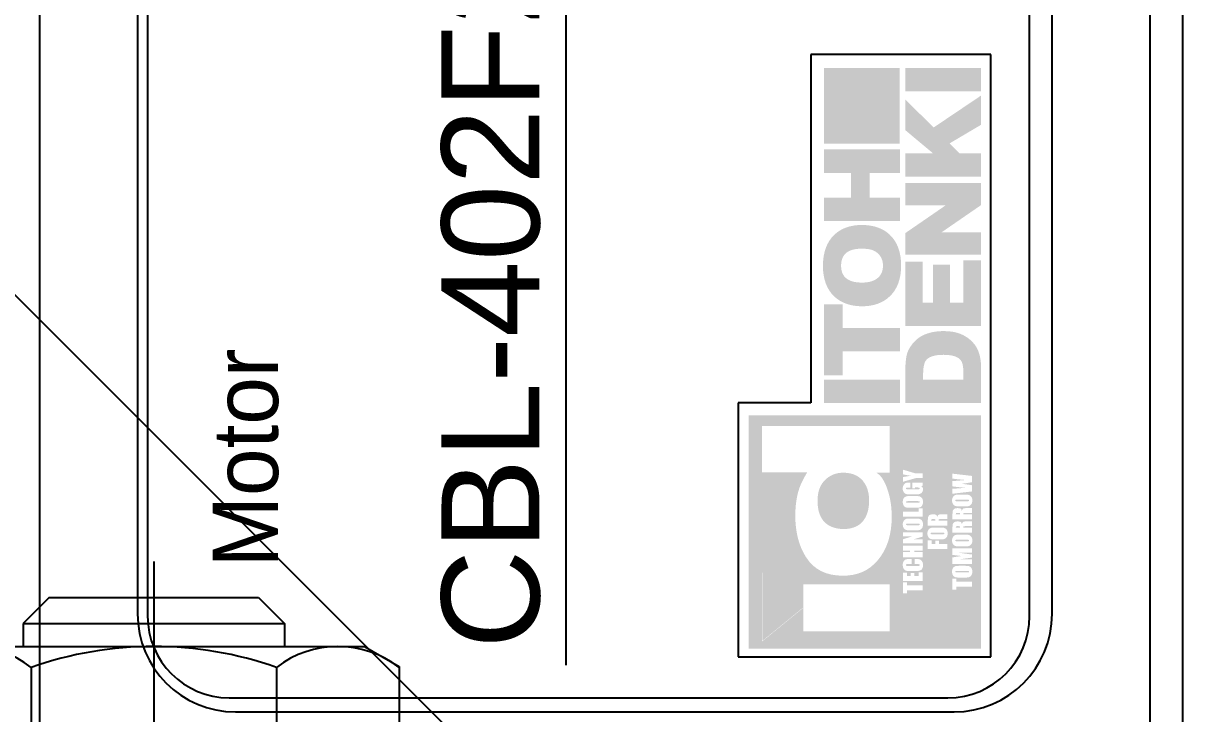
# Model space of a CAD drawing. Header units: inches. Extents: x 0 to 77285, y -118 to 40065.
# Drawn here: x 43950.53 to 43986.03, y 16587.75 to 16608.88 of the extents above; entities that cross this region are included whole.
import ezdxf
from ezdxf.enums import TextEntityAlignment as Align

# ---------------------------------------------------------------- set-up
doc = ezdxf.new("R2010")
doc.units = ezdxf.units.IN
doc.header["$LTSCALE"] = 5
doc.header["$MEASUREMENT"] = 0
doc.linetypes.add('CENTER', pattern=[2, 1.25, -0.25, 0.25, -0.25])
for name, color, linetype in [('11', 1, 'CENTER'), ('44', 4, 'Continuous'), ('99', 181, 'Continuous'), ('Y', 60, 'Continuous')]:
    doc.layers.add(name, color=color, linetype=linetype)
doc.styles.add('SCI', font='')
doc.styles.get('SCI').set_extended_font_data('Gulim')

# ---------------------------------------------------------------- blocks, each defined once
blk = doc.blocks.new('A$C8b1ceeae')
blk.add_line((-7, -46), (117, -46))
blk = doc.blocks.new('A$C9c3b0687E')
h = blk.add_hatch(color=256)
edge = h.paths.add_edge_path(flags=16)
edge.add_spline(control_points=[(17.76, 6.383), (17.76, 6.383), (15.649, 6.383), (15.649, 6.383), (15.649, 6.383), (16.673, 5.127), (16.673, 5.127), (16.673, 5.127), (17.76, 6.383), (17.76, 6.383)], knot_values=[0, 0, 0, 0, 1, 1, 1, 2, 2, 2, 3, 3, 3, 3], degree=3, periodic=0)
edge = h.paths.add_edge_path(flags=16)
edge.add_spline(control_points=[(22.247, 2.476), (22.247, 2.476), (22.247, 6.379), (22.247, 6.379), (22.247, 6.379), (20.825, 6.379), (20.825, 6.379), (20.825, 6.379), (20.825, 4.998), (20.825, 4.998), (20.652, 5.102), (20.498, 5.184), (20.344, 5.238), (20.103, 5.32), (19.821, 5.363), (19.504, 5.363), (18.998, 5.363), (18.578, 5.254), (18.243, 5.042), (17.832, 4.786), (17.664, 4.398), (17.664, 3.902), (17.664, 3.466), (17.806, 3.119), (18.141, 2.835), (18.475, 2.552), (18.921, 2.411), (19.469, 2.411), (19.821, 2.411), (20.138, 2.47), (20.421, 2.585), (20.592, 2.656), (20.755, 2.759), (20.82, 2.89), (20.82, 2.89), (20.82, 2.476), (20.82, 2.476), (20.82, 2.476), (22.247, 2.476), (22.247, 2.476)], knot_values=[0, 0, 0, 0, 1, 1, 1, 2, 2, 2, 3, 3, 3, 4, 4, 4, 5, 5, 5, 6, 6, 6, 7, 7, 7, 8, 8, 8, 9, 9, 9, 10, 10, 10, 11, 11, 11, 12, 12, 12, 13, 13, 13, 13], degree=3, periodic=0)
edge = h.paths.add_edge_path(flags=16)
edge.add_spline(control_points=[(20.592, 4.454), (20.438, 4.606), (20.232, 4.682), (19.958, 4.682), (19.666, 4.682), (19.452, 4.611), (19.306, 4.47), (19.161, 4.323), (19.092, 4.127), (19.092, 3.882), (19.092, 3.566), (19.212, 3.342), (19.443, 3.217), (19.589, 3.141), (19.761, 3.103), (19.958, 3.103), (20.164, 3.103), (20.344, 3.146), (20.489, 3.239), (20.704, 3.375), (20.815, 3.593), (20.815, 3.892), (20.815, 4.116), (20.738, 4.301), (20.592, 4.454)], knot_values=[0, 0, 0, 0, 1, 1, 1, 2, 2, 2, 3, 3, 3, 4, 4, 4, 5, 5, 5, 6, 6, 6, 7, 7, 7, 8, 8, 8, 8], degree=3, periodic=0)
edge = h.paths.add_edge_path(flags=16)
edge.add_spline(control_points=[(15.957, 2.474), (15.957, 2.474), (17.397, 2.474), (17.397, 2.474), (17.397, 2.474), (17.397, 5.12), (17.397, 5.12), (17.397, 5.12), (15.957, 5.12), (15.957, 5.12), (15.957, 5.12), (15.957, 2.474), (15.957, 2.474)], knot_values=[0, 0, 0, 0, 1, 1, 1, 2, 2, 2, 3, 3, 3, 4, 4, 4, 4], degree=3, periodic=0)
edge = h.paths.add_edge_path(flags=16)
edge.add_spline(control_points=[(20.635, 0.552), (20.616, 0.414), (20.602, 0.272), (20.592, 0.127), (20.592, 0.127), (20.574, 0.355), (20.574, 0.355), (20.564, 0.468), (20.559, 0.534), (20.558, 0.552), (20.558, 0.552), (20.397, 0.552), (20.397, 0.552), (20.375, 0.383), (20.36, 0.246), (20.354, 0.142), (20.354, 0.142), (20.338, 0.344), (20.338, 0.344), (20.338, 0.344), (20.322, 0.552), (20.322, 0.552), (20.322, 0.552), (20.171, 0.552), (20.171, 0.552), (20.171, 0.552), (20.241, -0.045), (20.241, -0.045), (20.241, -0.045), (20.433, -0.045), (20.433, -0.045), (20.455, 0.114), (20.47, 0.218), (20.477, 0.269), (20.491, 0.151), (20.506, 0.047), (20.524, -0.045), (20.524, -0.045), (20.717, -0.045), (20.717, -0.045), (20.717, -0.045), (20.786, 0.552), (20.786, 0.552), (20.786, 0.552), (20.635, 0.552), (20.635, 0.552)], knot_values=[0, 0, 0, 0, 1, 1, 1, 2, 2, 2, 3, 3, 3, 4, 4, 4, 5, 5, 5, 6, 6, 6, 7, 7, 7, 8, 8, 8, 9, 9, 9, 10, 10, 10, 11, 11, 11, 12, 12, 12, 13, 13, 13, 14, 14, 14, 15, 15, 15, 15], degree=3, periodic=0)
edge = h.paths.add_edge_path(flags=16)
edge.add_spline(control_points=[(20.145, 0.304), (20.145, 0.366), (20.144, 0.409), (20.141, 0.433), (20.138, 0.458), (20.129, 0.481), (20.113, 0.501), (20.098, 0.522), (20.077, 0.538), (20.052, 0.548), (20.026, 0.559), (19.997, 0.564), (19.965, 0.564), (19.932, 0.564), (19.902, 0.559), (19.877, 0.548), (19.851, 0.536), (19.831, 0.521), (19.816, 0.5), (19.802, 0.479), (19.793, 0.457), (19.79, 0.432), (19.787, 0.407), (19.786, 0.364), (19.786, 0.304), (19.786, 0.304), (19.786, 0.203), (19.786, 0.203), (19.786, 0.141), (19.787, 0.098), (19.79, 0.074), (19.793, 0.049), (19.802, 0.026), (19.818, 0.006), (19.833, -0.015), (19.854, -0.031), (19.879, -0.041), (19.905, -0.052), (19.933, -0.057), (19.965, -0.057), (19.999, -0.057), (20.029, -0.052), (20.054, -0.041), (20.079, -0.029), (20.099, -0.014), (20.114, 0.007), (20.129, 0.028), (20.138, 0.05), (20.141, 0.075), (20.144, 0.1), (20.145, 0.143), (20.145, 0.203), (20.145, 0.203), (20.145, 0.304), (20.145, 0.304)], knot_values=[0, 0, 0, 0, 1, 1, 1, 2, 2, 2, 3, 3, 3, 4, 4, 4, 5, 5, 5, 6, 6, 6, 7, 7, 7, 8, 8, 8, 9, 9, 9, 10, 10, 10, 11, 11, 11, 12, 12, 12, 13, 13, 13, 14, 14, 14, 15, 15, 15, 16, 16, 16, 17, 17, 17, 18, 18, 18, 18], degree=3, periodic=0)
edge = h.paths.add_edge_path(flags=16)
edge.add_spline(control_points=[(19.99, 0.398), (19.99, 0.426), (19.988, 0.444), (19.985, 0.452), (19.982, 0.459), (19.976, 0.463), (19.966, 0.463), (19.958, 0.463), (19.952, 0.46), (19.947, 0.454), (19.943, 0.448), (19.941, 0.429), (19.941, 0.398), (19.941, 0.398), (19.941, 0.12), (19.941, 0.12), (19.941, 0.085), (19.942, 0.064), (19.945, 0.056), (19.948, 0.048), (19.955, 0.044), (19.965, 0.044), (19.976, 0.044), (19.982, 0.048), (19.986, 0.058), (19.988, 0.067), (19.99, 0.089), (19.99, 0.124), (19.99, 0.124), (19.99, 0.398), (19.99, 0.398)], knot_values=[0, 0, 0, 0, 1, 1, 1, 2, 2, 2, 3, 3, 3, 4, 4, 4, 5, 5, 5, 6, 6, 6, 7, 7, 7, 8, 8, 8, 9, 9, 9, 10, 10, 10, 10], degree=3, periodic=0)
edge = h.paths.add_edge_path(flags=16)
edge.add_spline(control_points=[(19.385, -0.045), (19.385, -0.045), (19.54, -0.045), (19.54, -0.045), (19.54, -0.045), (19.54, 0.224), (19.54, 0.224), (19.561, 0.224), (19.574, 0.22), (19.579, 0.212), (19.584, 0.205), (19.586, 0.185), (19.586, 0.153), (19.586, 0.153), (19.586, -0.045), (19.586, -0.045), (19.586, -0.045), (19.731, -0.045), (19.731, -0.045), (19.731, -0.045), (19.731, 0.112), (19.731, 0.112), (19.731, 0.16), (19.729, 0.19), (19.727, 0.2), (19.724, 0.211), (19.717, 0.223), (19.707, 0.235), (19.696, 0.248), (19.676, 0.258), (19.645, 0.266), (19.679, 0.269), (19.702, 0.279), (19.713, 0.295), (19.725, 0.311), (19.731, 0.342), (19.731, 0.388), (19.731, 0.439), (19.722, 0.477), (19.706, 0.5), (19.69, 0.523), (19.669, 0.538), (19.643, 0.543), (19.617, 0.549), (19.567, 0.552), (19.494, 0.552), (19.494, 0.552), (19.385, 0.552), (19.385, 0.552), (19.385, 0.552), (19.385, -0.045), (19.385, -0.045)], knot_values=[0, 0, 0, 0, 1, 1, 1, 2, 2, 2, 3, 3, 3, 4, 4, 4, 5, 5, 5, 6, 6, 6, 7, 7, 7, 8, 8, 8, 9, 9, 9, 10, 10, 10, 11, 11, 11, 12, 12, 12, 13, 13, 13, 14, 14, 14, 15, 15, 15, 16, 16, 16, 17, 17, 17, 17], degree=3, periodic=0)
edge = h.paths.add_edge_path()
edge.add_spline(control_points=[(19.576, 0.441), (19.583, 0.435), (19.586, 0.422), (19.586, 0.403), (19.586, 0.403), (19.586, 0.37), (19.586, 0.37), (19.586, 0.344), (19.583, 0.328), (19.576, 0.323), (19.569, 0.319), (19.557, 0.316), (19.54, 0.316), (19.54, 0.316), (19.54, 0.45), (19.54, 0.45), (19.557, 0.45), (19.57, 0.447), (19.576, 0.441)], knot_values=[0, 0, 0, 0, 1, 1, 1, 2, 2, 2, 3, 3, 3, 4, 4, 4, 5, 5, 5, 6, 6, 6, 6], degree=3, periodic=0)
edge = h.paths.add_edge_path(flags=16)
edge.add_spline(control_points=[(18.978, -0.045), (18.978, -0.045), (19.133, -0.045), (19.133, -0.045), (19.133, -0.045), (19.133, 0.224), (19.133, 0.224), (19.154, 0.224), (19.167, 0.22), (19.172, 0.212), (19.177, 0.205), (19.18, 0.185), (19.18, 0.153), (19.18, 0.153), (19.18, -0.045), (19.18, -0.045), (19.18, -0.045), (19.324, -0.045), (19.324, -0.045), (19.324, -0.045), (19.324, 0.112), (19.324, 0.112), (19.324, 0.16), (19.323, 0.19), (19.32, 0.2), (19.318, 0.211), (19.311, 0.223), (19.3, 0.235), (19.29, 0.248), (19.269, 0.258), (19.239, 0.266), (19.272, 0.269), (19.295, 0.279), (19.307, 0.295), (19.318, 0.311), (19.324, 0.342), (19.324, 0.388), (19.324, 0.439), (19.316, 0.477), (19.3, 0.5), (19.283, 0.523), (19.262, 0.538), (19.236, 0.543), (19.21, 0.549), (19.161, 0.552), (19.088, 0.552), (19.088, 0.552), (18.978, 0.552), (18.978, 0.552), (18.978, 0.552), (18.978, -0.045), (18.978, -0.045)], knot_values=[0, 0, 0, 0, 1, 1, 1, 2, 2, 2, 3, 3, 3, 4, 4, 4, 5, 5, 5, 6, 6, 6, 7, 7, 7, 8, 8, 8, 9, 9, 9, 10, 10, 10, 11, 11, 11, 12, 12, 12, 13, 13, 13, 14, 14, 14, 15, 15, 15, 16, 16, 16, 17, 17, 17, 17], degree=3, periodic=0)
edge = h.paths.add_edge_path()
edge.add_spline(control_points=[(19.17, 0.441), (19.176, 0.435), (19.18, 0.422), (19.18, 0.403), (19.18, 0.403), (19.18, 0.37), (19.18, 0.37), (19.18, 0.344), (19.176, 0.328), (19.169, 0.323), (19.162, 0.319), (19.15, 0.316), (19.133, 0.316), (19.133, 0.316), (19.133, 0.45), (19.133, 0.45), (19.151, 0.45), (19.163, 0.447), (19.17, 0.441)], knot_values=[0, 0, 0, 0, 1, 1, 1, 2, 2, 2, 3, 3, 3, 4, 4, 4, 5, 5, 5, 6, 6, 6, 6], degree=3, periodic=0)
edge = h.paths.add_edge_path(flags=16)
edge.add_spline(control_points=[(18.92, 0.304), (18.92, 0.366), (18.918, 0.409), (18.915, 0.433), (18.912, 0.458), (18.903, 0.481), (18.888, 0.501), (18.872, 0.522), (18.852, 0.538), (18.826, 0.548), (18.801, 0.559), (18.772, 0.564), (18.74, 0.564), (18.706, 0.564), (18.677, 0.559), (18.651, 0.548), (18.626, 0.536), (18.606, 0.521), (18.591, 0.5), (18.576, 0.479), (18.567, 0.457), (18.564, 0.432), (18.562, 0.407), (18.56, 0.364), (18.56, 0.304), (18.56, 0.304), (18.56, 0.203), (18.56, 0.203), (18.56, 0.141), (18.562, 0.098), (18.565, 0.074), (18.568, 0.049), (18.577, 0.026), (18.592, 0.006), (18.608, -0.015), (18.628, -0.031), (18.654, -0.041), (18.679, -0.052), (18.708, -0.057), (18.74, -0.057), (18.774, -0.057), (18.803, -0.052), (18.829, -0.041), (18.854, -0.029), (18.874, -0.014), (18.889, 0.007), (18.904, 0.028), (18.913, 0.05), (18.916, 0.075), (18.918, 0.1), (18.92, 0.143), (18.92, 0.203), (18.92, 0.203), (18.92, 0.304), (18.92, 0.304)], knot_values=[0, 0, 0, 0, 1, 1, 1, 2, 2, 2, 3, 3, 3, 4, 4, 4, 5, 5, 5, 6, 6, 6, 7, 7, 7, 8, 8, 8, 9, 9, 9, 10, 10, 10, 11, 11, 11, 12, 12, 12, 13, 13, 13, 14, 14, 14, 15, 15, 15, 16, 16, 16, 17, 17, 17, 18, 18, 18, 18], degree=3, periodic=0)
edge = h.paths.add_edge_path(flags=16)
edge.add_spline(control_points=[(18.764, 0.398), (18.764, 0.426), (18.763, 0.444), (18.76, 0.452), (18.757, 0.459), (18.75, 0.463), (18.741, 0.463), (18.733, 0.463), (18.726, 0.46), (18.722, 0.454), (18.718, 0.448), (18.716, 0.429), (18.716, 0.398), (18.716, 0.398), (18.716, 0.12), (18.716, 0.12), (18.716, 0.085), (18.717, 0.064), (18.72, 0.056), (18.723, 0.048), (18.729, 0.044), (18.74, 0.044), (18.75, 0.044), (18.757, 0.048), (18.76, 0.058), (18.763, 0.067), (18.764, 0.089), (18.764, 0.124), (18.764, 0.124), (18.764, 0.398), (18.764, 0.398)], knot_values=[0, 0, 0, 0, 1, 1, 1, 2, 2, 2, 3, 3, 3, 4, 4, 4, 5, 5, 5, 6, 6, 6, 7, 7, 7, 8, 8, 8, 9, 9, 9, 10, 10, 10, 10], degree=3, periodic=0)
edge = h.paths.add_edge_path(flags=16)
edge.add_spline(control_points=[(18.3, 0.552), (18.3, 0.552), (18.265, 0.273), (18.265, 0.273), (18.265, 0.273), (18.243, 0.425), (18.243, 0.425), (18.236, 0.473), (18.23, 0.516), (18.224, 0.552), (18.224, 0.552), (18.025, 0.552), (18.025, 0.552), (18.025, 0.552), (18.025, -0.045), (18.025, -0.045), (18.025, -0.045), (18.161, -0.045), (18.161, -0.045), (18.161, -0.045), (18.162, 0.35), (18.162, 0.35), (18.162, 0.35), (18.218, -0.045), (18.218, -0.045), (18.218, -0.045), (18.312, -0.045), (18.312, -0.045), (18.312, -0.045), (18.366, 0.358), (18.366, 0.358), (18.366, 0.358), (18.366, -0.045), (18.366, -0.045), (18.366, -0.045), (18.503, -0.045), (18.503, -0.045), (18.503, -0.045), (18.503, 0.552), (18.503, 0.552), (18.503, 0.552), (18.3, 0.552), (18.3, 0.552)], knot_values=[0, 0, 0, 0, 1, 1, 1, 2, 2, 2, 3, 3, 3, 4, 4, 4, 5, 5, 5, 6, 6, 6, 7, 7, 7, 8, 8, 8, 9, 9, 9, 10, 10, 10, 11, 11, 11, 12, 12, 12, 13, 13, 13, 14, 14, 14, 14], degree=3, periodic=0)
edge = h.paths.add_edge_path(flags=16)
edge.add_spline(control_points=[(17.966, 0.304), (17.966, 0.366), (17.965, 0.409), (17.962, 0.433), (17.959, 0.458), (17.95, 0.481), (17.934, 0.501), (17.919, 0.522), (17.898, 0.538), (17.873, 0.548), (17.847, 0.559), (17.819, 0.564), (17.787, 0.564), (17.753, 0.564), (17.723, 0.559), (17.698, 0.548), (17.673, 0.536), (17.652, 0.521), (17.638, 0.5), (17.623, 0.479), (17.614, 0.457), (17.611, 0.432), (17.608, 0.407), (17.607, 0.364), (17.607, 0.304), (17.607, 0.304), (17.607, 0.203), (17.607, 0.203), (17.607, 0.141), (17.608, 0.098), (17.611, 0.074), (17.614, 0.049), (17.623, 0.026), (17.639, 0.006), (17.654, -0.015), (17.675, -0.031), (17.7, -0.041), (17.726, -0.052), (17.755, -0.057), (17.787, -0.057), (17.82, -0.057), (17.85, -0.052), (17.875, -0.041), (17.9, -0.029), (17.921, -0.014), (17.936, 0.007), (17.95, 0.028), (17.959, 0.05), (17.962, 0.075), (17.965, 0.1), (17.966, 0.143), (17.966, 0.203), (17.966, 0.203), (17.966, 0.304), (17.966, 0.304)], knot_values=[0, 0, 0, 0, 1, 1, 1, 2, 2, 2, 3, 3, 3, 4, 4, 4, 5, 5, 5, 6, 6, 6, 7, 7, 7, 8, 8, 8, 9, 9, 9, 10, 10, 10, 11, 11, 11, 12, 12, 12, 13, 13, 13, 14, 14, 14, 15, 15, 15, 16, 16, 16, 17, 17, 17, 18, 18, 18, 18], degree=3, periodic=0)
edge = h.paths.add_edge_path(flags=16)
edge.add_spline(control_points=[(17.811, 0.398), (17.811, 0.426), (17.81, 0.444), (17.806, 0.452), (17.803, 0.459), (17.797, 0.463), (17.787, 0.463), (17.779, 0.463), (17.773, 0.46), (17.769, 0.454), (17.764, 0.448), (17.762, 0.429), (17.762, 0.398), (17.762, 0.398), (17.762, 0.12), (17.762, 0.12), (17.762, 0.085), (17.763, 0.064), (17.766, 0.056), (17.769, 0.048), (17.776, 0.044), (17.786, 0.044), (17.797, 0.044), (17.804, 0.048), (17.807, 0.058), (17.81, 0.067), (17.811, 0.089), (17.811, 0.124), (17.811, 0.124), (17.811, 0.398), (17.811, 0.398)], knot_values=[0, 0, 0, 0, 1, 1, 1, 2, 2, 2, 3, 3, 3, 4, 4, 4, 5, 5, 5, 6, 6, 6, 7, 7, 7, 8, 8, 8, 9, 9, 9, 10, 10, 10, 10], degree=3, periodic=0)
edge = h.paths.add_edge_path(flags=16)
edge.add_spline(control_points=[(17.237, 0.552), (17.237, 0.552), (17.237, 0.432), (17.237, 0.432), (17.237, 0.432), (17.328, 0.432), (17.328, 0.432), (17.328, 0.432), (17.328, -0.045), (17.328, -0.045), (17.328, -0.045), (17.484, -0.045), (17.484, -0.045), (17.484, -0.045), (17.484, 0.432), (17.484, 0.432), (17.484, 0.432), (17.576, 0.432), (17.576, 0.432), (17.576, 0.432), (17.576, 0.552), (17.576, 0.552), (17.576, 0.552), (17.237, 0.552), (17.237, 0.552)], knot_values=[0, 0, 0, 0, 1, 1, 1, 2, 2, 2, 3, 3, 3, 4, 4, 4, 5, 5, 5, 6, 6, 6, 7, 7, 7, 8, 8, 8, 8], degree=3, periodic=0)
edge = h.paths.add_edge_path(flags=16)
edge.add_spline(control_points=[(19.194, 0.71), (19.194, 0.71), (19.35, 0.71), (19.35, 0.71), (19.35, 0.71), (19.35, 0.978), (19.35, 0.978), (19.371, 0.978), (19.384, 0.974), (19.389, 0.967), (19.394, 0.959), (19.396, 0.94), (19.396, 0.908), (19.396, 0.908), (19.396, 0.71), (19.396, 0.71), (19.396, 0.71), (19.54, 0.71), (19.54, 0.71), (19.54, 0.71), (19.54, 0.867), (19.54, 0.867), (19.54, 0.915), (19.539, 0.944), (19.537, 0.955), (19.534, 0.966), (19.527, 0.977), (19.517, 0.99), (19.506, 1.003), (19.486, 1.013), (19.455, 1.021), (19.489, 1.024), (19.511, 1.033), (19.523, 1.049), (19.535, 1.065), (19.54, 1.097), (19.54, 1.143), (19.54, 1.194), (19.532, 1.231), (19.516, 1.255), (19.5, 1.278), (19.478, 1.292), (19.453, 1.298), (19.427, 1.304), (19.377, 1.307), (19.304, 1.307), (19.304, 1.307), (19.194, 1.307), (19.194, 1.307), (19.194, 1.307), (19.194, 0.71), (19.194, 0.71)], knot_values=[0, 0, 0, 0, 1, 1, 1, 2, 2, 2, 3, 3, 3, 4, 4, 4, 5, 5, 5, 6, 6, 6, 7, 7, 7, 8, 8, 8, 9, 9, 9, 10, 10, 10, 11, 11, 11, 12, 12, 12, 13, 13, 13, 14, 14, 14, 15, 15, 15, 16, 16, 16, 17, 17, 17, 17], degree=3, periodic=0)
edge = h.paths.add_edge_path(flags=16)
edge.add_spline(control_points=[(19.35, 1.204), (19.35, 1.204), (19.35, 1.071), (19.35, 1.071), (19.367, 1.071), (19.379, 1.073), (19.386, 1.078), (19.393, 1.083), (19.396, 1.099), (19.396, 1.125), (19.396, 1.125), (19.396, 1.158), (19.396, 1.158), (19.396, 1.177), (19.393, 1.19), (19.386, 1.195), (19.379, 1.201), (19.367, 1.204), (19.35, 1.204)], knot_values=[0, 0, 0, 0, 1, 1, 1, 2, 2, 2, 3, 3, 3, 4, 4, 4, 5, 5, 5, 6, 6, 6, 6], degree=3, periodic=0)
edge = h.paths.add_edge_path(flags=16)
edge.add_spline(control_points=[(19.136, 1.059), (19.136, 1.121), (19.135, 1.164), (19.132, 1.188), (19.129, 1.213), (19.119, 1.235), (19.104, 1.256), (19.088, 1.277), (19.068, 1.293), (19.043, 1.303), (19.017, 1.314), (18.988, 1.319), (18.956, 1.319), (18.923, 1.319), (18.893, 1.313), (18.868, 1.302), (18.842, 1.291), (18.822, 1.275), (18.807, 1.255), (18.792, 1.234), (18.784, 1.211), (18.781, 1.187), (18.778, 1.162), (18.777, 1.119), (18.777, 1.059), (18.777, 1.059), (18.777, 0.957), (18.777, 0.957), (18.777, 0.896), (18.778, 0.853), (18.781, 0.828), (18.784, 0.804), (18.793, 0.781), (18.809, 0.76), (18.824, 0.739), (18.845, 0.724), (18.87, 0.713), (18.896, 0.703), (18.924, 0.698), (18.956, 0.698), (18.99, 0.698), (19.02, 0.703), (19.045, 0.714), (19.07, 0.725), (19.09, 0.741), (19.105, 0.762), (19.12, 0.782), (19.129, 0.805), (19.132, 0.83), (19.135, 0.855), (19.136, 0.897), (19.136, 0.957), (19.136, 0.957), (19.136, 1.059), (19.136, 1.059)], knot_values=[0, 0, 0, 0, 1, 1, 1, 2, 2, 2, 3, 3, 3, 4, 4, 4, 5, 5, 5, 6, 6, 6, 7, 7, 7, 8, 8, 8, 9, 9, 9, 10, 10, 10, 11, 11, 11, 12, 12, 12, 13, 13, 13, 14, 14, 14, 15, 15, 15, 16, 16, 16, 17, 17, 17, 18, 18, 18, 18], degree=3, periodic=0)
edge = h.paths.add_edge_path(flags=16)
edge.add_spline(control_points=[(18.981, 1.153), (18.981, 1.181), (18.979, 1.199), (18.976, 1.206), (18.973, 1.214), (18.967, 1.218), (18.957, 1.218), (18.949, 1.218), (18.943, 1.215), (18.938, 1.209), (18.934, 1.202), (18.932, 1.184), (18.932, 1.153), (18.932, 1.153), (18.932, 0.875), (18.932, 0.875), (18.932, 0.84), (18.933, 0.819), (18.936, 0.811), (18.939, 0.803), (18.946, 0.799), (18.956, 0.799), (18.967, 0.799), (18.973, 0.803), (18.976, 0.813), (18.979, 0.822), (18.981, 0.844), (18.981, 0.879), (18.981, 0.879), (18.981, 1.153), (18.981, 1.153)], knot_values=[0, 0, 0, 0, 1, 1, 1, 2, 2, 2, 3, 3, 3, 4, 4, 4, 5, 5, 5, 6, 6, 6, 7, 7, 7, 8, 8, 8, 9, 9, 9, 10, 10, 10, 10], degree=3, periodic=0)
edge = h.paths.add_edge_path(flags=16)
edge.add_spline(control_points=[(18.482, 0.71), (18.482, 0.71), (18.637, 0.71), (18.637, 0.71), (18.637, 0.71), (18.637, 0.961), (18.637, 0.961), (18.637, 0.961), (18.731, 0.961), (18.731, 0.961), (18.731, 0.961), (18.731, 1.074), (18.731, 1.074), (18.731, 1.074), (18.637, 1.074), (18.637, 1.074), (18.637, 1.074), (18.637, 1.187), (18.637, 1.187), (18.637, 1.187), (18.743, 1.187), (18.743, 1.187), (18.743, 1.187), (18.743, 1.307), (18.743, 1.307), (18.743, 1.307), (18.482, 1.307), (18.482, 1.307), (18.482, 1.307), (18.482, 0.71), (18.482, 0.71)], knot_values=[0, 0, 0, 0, 1, 1, 1, 2, 2, 2, 3, 3, 3, 4, 4, 4, 5, 5, 5, 6, 6, 6, 7, 7, 7, 8, 8, 8, 9, 9, 9, 10, 10, 10, 10], degree=3, periodic=0)
edge = h.paths.add_edge_path(flags=16)
edge.add_spline(control_points=[(20.763, 2.061), (20.743, 1.967), (20.729, 1.889), (20.72, 1.825), (20.716, 1.866), (20.704, 1.944), (20.682, 2.061), (20.682, 2.061), (20.539, 2.061), (20.539, 2.061), (20.539, 2.061), (20.648, 1.681), (20.648, 1.681), (20.648, 1.681), (20.648, 1.465), (20.648, 1.465), (20.648, 1.465), (20.793, 1.465), (20.793, 1.465), (20.793, 1.465), (20.793, 1.681), (20.793, 1.681), (20.793, 1.681), (20.906, 2.061), (20.906, 2.061), (20.906, 2.061), (20.763, 2.061), (20.763, 2.061)], knot_values=[0, 0, 0, 0, 1, 1, 1, 2, 2, 2, 3, 3, 3, 4, 4, 4, 5, 5, 5, 6, 6, 6, 7, 7, 7, 8, 8, 8, 9, 9, 9, 9], degree=3, periodic=0)
edge = h.paths.add_edge_path(flags=16)
edge.add_spline(control_points=[(20.514, 1.868), (20.514, 1.917), (20.509, 1.954), (20.5, 1.979), (20.491, 2.005), (20.472, 2.027), (20.442, 2.046), (20.412, 2.064), (20.374, 2.074), (20.328, 2.074), (20.282, 2.074), (20.244, 2.063), (20.215, 2.041), (20.186, 2.02), (20.168, 1.996), (20.162, 1.97), (20.156, 1.945), (20.153, 1.903), (20.153, 1.846), (20.153, 1.846), (20.153, 1.669), (20.153, 1.669), (20.153, 1.628), (20.155, 1.598), (20.158, 1.577), (20.16, 1.557), (20.168, 1.537), (20.18, 1.518), (20.191, 1.5), (20.209, 1.484), (20.231, 1.471), (20.254, 1.459), (20.279, 1.453), (20.305, 1.453), (20.327, 1.453), (20.346, 1.457), (20.362, 1.466), (20.378, 1.475), (20.391, 1.489), (20.402, 1.508), (20.402, 1.508), (20.416, 1.465), (20.416, 1.465), (20.416, 1.465), (20.514, 1.465), (20.514, 1.465), (20.514, 1.465), (20.514, 1.785), (20.514, 1.785), (20.514, 1.785), (20.333, 1.785), (20.333, 1.785), (20.333, 1.785), (20.333, 1.694), (20.333, 1.694), (20.333, 1.694), (20.363, 1.694), (20.363, 1.694), (20.363, 1.694), (20.363, 1.623), (20.363, 1.623), (20.363, 1.596), (20.361, 1.577), (20.357, 1.568), (20.353, 1.558), (20.345, 1.553), (20.334, 1.553), (20.324, 1.553), (20.317, 1.558), (20.313, 1.566), (20.31, 1.575), (20.308, 1.592), (20.308, 1.619), (20.308, 1.619), (20.308, 1.905), (20.308, 1.905), (20.308, 1.935), (20.31, 1.954), (20.314, 1.962), (20.317, 1.969), (20.324, 1.973), (20.333, 1.973), (20.344, 1.973), (20.351, 1.969), (20.354, 1.96), (20.357, 1.951), (20.359, 1.93), (20.359, 1.896), (20.359, 1.896), (20.359, 1.842), (20.359, 1.842), (20.359, 1.842), (20.514, 1.842), (20.514, 1.842), (20.514, 1.842), (20.514, 1.868), (20.514, 1.868)], knot_values=[0, 0, 0, 0, 1, 1, 1, 2, 2, 2, 3, 3, 3, 4, 4, 4, 5, 5, 5, 6, 6, 6, 7, 7, 7, 8, 8, 8, 9, 9, 9, 10, 10, 10, 11, 11, 11, 12, 12, 12, 13, 13, 13, 14, 14, 14, 15, 15, 15, 16, 16, 16, 17, 17, 17, 18, 18, 18, 19, 19, 19, 20, 20, 20, 21, 21, 21, 22, 22, 22, 23, 23, 23, 24, 24, 24, 25, 25, 25, 26, 26, 26, 27, 27, 27, 28, 28, 28, 29, 29, 29, 30, 30, 30, 31, 31, 31, 32, 32, 32, 32], degree=3, periodic=0)
edge = h.paths.add_edge_path(flags=16)
edge.add_spline(control_points=[(20.1, 1.814), (20.1, 1.875), (20.099, 1.918), (20.096, 1.943), (20.093, 1.967), (20.084, 1.99), (20.068, 2.011), (20.053, 2.032), (20.032, 2.048), (20.007, 2.058), (19.981, 2.068), (19.952, 2.074), (19.92, 2.074), (19.887, 2.074), (19.857, 2.068), (19.832, 2.057), (19.806, 2.046), (19.786, 2.03), (19.771, 2.01), (19.757, 1.989), (19.748, 1.966), (19.745, 1.941), (19.742, 1.916), (19.741, 1.874), (19.741, 1.814), (19.741, 1.814), (19.741, 1.712), (19.741, 1.712), (19.741, 1.651), (19.742, 1.608), (19.745, 1.583), (19.748, 1.559), (19.757, 1.536), (19.773, 1.515), (19.788, 1.494), (19.809, 1.479), (19.834, 1.468), (19.86, 1.458), (19.888, 1.453), (19.92, 1.453), (19.954, 1.453), (19.984, 1.458), (20.009, 1.469), (20.034, 1.48), (20.054, 1.496), (20.069, 1.517), (20.084, 1.537), (20.093, 1.56), (20.096, 1.585), (20.099, 1.61), (20.1, 1.652), (20.1, 1.712), (20.1, 1.712), (20.1, 1.814), (20.1, 1.814)], knot_values=[0, 0, 0, 0, 1, 1, 1, 2, 2, 2, 3, 3, 3, 4, 4, 4, 5, 5, 5, 6, 6, 6, 7, 7, 7, 8, 8, 8, 9, 9, 9, 10, 10, 10, 11, 11, 11, 12, 12, 12, 13, 13, 13, 14, 14, 14, 15, 15, 15, 16, 16, 16, 17, 17, 17, 18, 18, 18, 18], degree=3, periodic=0)
edge = h.paths.add_edge_path(flags=16)
edge.add_spline(control_points=[(19.945, 1.908), (19.945, 1.936), (19.943, 1.953), (19.94, 1.961), (19.937, 1.969), (19.931, 1.973), (19.921, 1.973), (19.913, 1.973), (19.907, 1.97), (19.902, 1.963), (19.898, 1.957), (19.896, 1.939), (19.896, 1.908), (19.896, 1.908), (19.896, 1.63), (19.896, 1.63), (19.896, 1.595), (19.897, 1.574), (19.9, 1.565), (19.903, 1.557), (19.91, 1.553), (19.92, 1.553), (19.931, 1.553), (19.938, 1.558), (19.94, 1.567), (19.943, 1.577), (19.945, 1.599), (19.945, 1.634), (19.945, 1.634), (19.945, 1.908), (19.945, 1.908)], knot_values=[0, 0, 0, 0, 1, 1, 1, 2, 2, 2, 3, 3, 3, 4, 4, 4, 5, 5, 5, 6, 6, 6, 7, 7, 7, 8, 8, 8, 9, 9, 9, 10, 10, 10, 10], degree=3, periodic=0)
edge = h.paths.add_edge_path(flags=16)
edge.add_spline(control_points=[(19.47, 2.061), (19.47, 2.061), (19.47, 1.465), (19.47, 1.465), (19.47, 1.465), (19.72, 1.465), (19.72, 1.465), (19.72, 1.465), (19.72, 1.585), (19.72, 1.585), (19.72, 1.585), (19.626, 1.585), (19.626, 1.585), (19.626, 1.585), (19.626, 2.061), (19.626, 2.061), (19.626, 2.061), (19.47, 2.061), (19.47, 2.061)], knot_values=[0, 0, 0, 0, 1, 1, 1, 2, 2, 2, 3, 3, 3, 4, 4, 4, 5, 5, 5, 6, 6, 6, 6], degree=3, periodic=0)
edge = h.paths.add_edge_path(flags=16)
edge.add_spline(control_points=[(19.412, 1.814), (19.412, 1.875), (19.411, 1.918), (19.408, 1.943), (19.405, 1.967), (19.396, 1.99), (19.38, 2.011), (19.365, 2.032), (19.344, 2.048), (19.319, 2.058), (19.293, 2.068), (19.264, 2.074), (19.232, 2.074), (19.199, 2.074), (19.169, 2.068), (19.144, 2.057), (19.118, 2.046), (19.098, 2.03), (19.083, 2.01), (19.069, 1.989), (19.06, 1.966), (19.057, 1.941), (19.054, 1.916), (19.053, 1.874), (19.053, 1.814), (19.053, 1.814), (19.053, 1.712), (19.053, 1.712), (19.053, 1.651), (19.054, 1.608), (19.057, 1.583), (19.06, 1.559), (19.069, 1.536), (19.085, 1.515), (19.1, 1.494), (19.121, 1.479), (19.146, 1.468), (19.172, 1.458), (19.2, 1.453), (19.232, 1.453), (19.266, 1.453), (19.296, 1.458), (19.321, 1.469), (19.346, 1.48), (19.366, 1.496), (19.381, 1.517), (19.396, 1.537), (19.405, 1.56), (19.408, 1.585), (19.411, 1.61), (19.412, 1.652), (19.412, 1.712), (19.412, 1.712), (19.412, 1.814), (19.412, 1.814)], knot_values=[0, 0, 0, 0, 1, 1, 1, 2, 2, 2, 3, 3, 3, 4, 4, 4, 5, 5, 5, 6, 6, 6, 7, 7, 7, 8, 8, 8, 9, 9, 9, 10, 10, 10, 11, 11, 11, 12, 12, 12, 13, 13, 13, 14, 14, 14, 15, 15, 15, 16, 16, 16, 17, 17, 17, 18, 18, 18, 18], degree=3, periodic=0)
edge = h.paths.add_edge_path(flags=16)
edge.add_spline(control_points=[(19.257, 1.908), (19.257, 1.936), (19.255, 1.953), (19.252, 1.961), (19.249, 1.969), (19.243, 1.973), (19.233, 1.973), (19.225, 1.973), (19.219, 1.97), (19.214, 1.963), (19.21, 1.957), (19.208, 1.939), (19.208, 1.908), (19.208, 1.908), (19.208, 1.63), (19.208, 1.63), (19.208, 1.595), (19.209, 1.574), (19.212, 1.565), (19.215, 1.557), (19.222, 1.553), (19.232, 1.553), (19.243, 1.553), (19.249, 1.558), (19.252, 1.567), (19.255, 1.577), (19.257, 1.599), (19.257, 1.634), (19.257, 1.634), (19.257, 1.908), (19.257, 1.908)], knot_values=[0, 0, 0, 0, 1, 1, 1, 2, 2, 2, 3, 3, 3, 4, 4, 4, 5, 5, 5, 6, 6, 6, 7, 7, 7, 8, 8, 8, 9, 9, 9, 10, 10, 10, 10], degree=3, periodic=0)
edge = h.paths.add_edge_path(flags=16)
edge.add_spline(control_points=[(18.866, 2.061), (18.866, 2.061), (18.866, 1.793), (18.866, 1.793), (18.866, 1.793), (18.779, 2.061), (18.779, 2.061), (18.779, 2.061), (18.649, 2.061), (18.649, 2.061), (18.649, 2.061), (18.649, 1.465), (18.649, 1.465), (18.649, 1.465), (18.779, 1.465), (18.779, 1.465), (18.779, 1.465), (18.779, 1.736), (18.779, 1.736), (18.779, 1.736), (18.859, 1.465), (18.859, 1.465), (18.859, 1.465), (18.995, 1.465), (18.995, 1.465), (18.995, 1.465), (18.995, 2.061), (18.995, 2.061), (18.995, 2.061), (18.866, 2.061), (18.866, 2.061)], knot_values=[0, 0, 0, 0, 1, 1, 1, 2, 2, 2, 3, 3, 3, 4, 4, 4, 5, 5, 5, 6, 6, 6, 7, 7, 7, 8, 8, 8, 9, 9, 9, 10, 10, 10, 10], degree=3, periodic=0)
edge = h.paths.add_edge_path(flags=16)
edge.add_spline(control_points=[(18.432, 2.061), (18.432, 2.061), (18.432, 1.848), (18.432, 1.848), (18.432, 1.848), (18.386, 1.848), (18.386, 1.848), (18.386, 1.848), (18.386, 2.061), (18.386, 2.061), (18.386, 2.061), (18.23, 2.061), (18.23, 2.061), (18.23, 2.061), (18.23, 1.465), (18.23, 1.465), (18.23, 1.465), (18.386, 1.465), (18.386, 1.465), (18.386, 1.465), (18.386, 1.715), (18.386, 1.715), (18.386, 1.715), (18.432, 1.715), (18.432, 1.715), (18.432, 1.715), (18.432, 1.465), (18.432, 1.465), (18.432, 1.465), (18.587, 1.465), (18.587, 1.465), (18.587, 1.465), (18.587, 2.061), (18.587, 2.061), (18.587, 2.061), (18.432, 2.061), (18.432, 2.061)], knot_values=[0, 0, 0, 0, 1, 1, 1, 2, 2, 2, 3, 3, 3, 4, 4, 4, 5, 5, 5, 6, 6, 6, 7, 7, 7, 8, 8, 8, 9, 9, 9, 10, 10, 10, 11, 11, 11, 12, 12, 12, 12], degree=3, periodic=0)
edge = h.paths.add_edge_path(flags=16)
edge.add_spline(control_points=[(18.175, 1.858), (18.175, 1.914), (18.17, 1.955), (18.161, 1.981), (18.151, 2.007), (18.132, 2.029), (18.102, 2.047), (18.072, 2.065), (18.034, 2.074), (17.988, 2.074), (17.955, 2.074), (17.925, 2.068), (17.899, 2.056), (17.873, 2.045), (17.852, 2.029), (17.838, 2.01), (17.823, 1.99), (17.814, 1.969), (17.811, 1.948), (17.808, 1.926), (17.807, 1.894), (17.807, 1.851), (17.807, 1.851), (17.807, 1.677), (17.807, 1.677), (17.807, 1.618), (17.812, 1.575), (17.821, 1.545), (17.831, 1.516), (17.85, 1.494), (17.88, 1.477), (17.91, 1.461), (17.947, 1.453), (17.993, 1.453), (18.037, 1.453), (18.074, 1.462), (18.103, 1.482), (18.133, 1.501), (18.153, 1.524), (18.162, 1.55), (18.17, 1.576), (18.175, 1.619), (18.175, 1.681), (18.175, 1.681), (18.175, 1.705), (18.175, 1.705), (18.175, 1.705), (18.019, 1.705), (18.019, 1.705), (18.019, 1.705), (18.019, 1.629), (18.019, 1.629), (18.019, 1.596), (18.018, 1.576), (18.014, 1.567), (18.01, 1.558), (18.003, 1.553), (17.991, 1.553), (17.979, 1.553), (17.971, 1.558), (17.967, 1.567), (17.964, 1.575), (17.962, 1.594), (17.962, 1.623), (17.962, 1.623), (17.962, 1.9), (17.962, 1.9), (17.962, 1.93), (17.964, 1.95), (17.967, 1.959), (17.971, 1.968), (17.979, 1.973), (17.992, 1.973), (18.004, 1.973), (18.011, 1.969), (18.014, 1.962), (18.018, 1.954), (18.019, 1.935), (18.019, 1.905), (18.019, 1.905), (18.019, 1.801), (18.019, 1.801), (18.019, 1.801), (18.175, 1.801), (18.175, 1.801), (18.175, 1.801), (18.175, 1.858), (18.175, 1.858)], knot_values=[0, 0, 0, 0, 1, 1, 1, 2, 2, 2, 3, 3, 3, 4, 4, 4, 5, 5, 5, 6, 6, 6, 7, 7, 7, 8, 8, 8, 9, 9, 9, 10, 10, 10, 11, 11, 11, 12, 12, 12, 13, 13, 13, 14, 14, 14, 15, 15, 15, 16, 16, 16, 17, 17, 17, 18, 18, 18, 19, 19, 19, 20, 20, 20, 21, 21, 21, 22, 22, 22, 23, 23, 23, 24, 24, 24, 25, 25, 25, 26, 26, 26, 27, 27, 27, 28, 28, 28, 29, 29, 29, 29], degree=3, periodic=0)
edge = h.paths.add_edge_path(flags=16)
edge.add_spline(control_points=[(17.499, 1.465), (17.499, 1.465), (17.767, 1.465), (17.767, 1.465), (17.767, 1.465), (17.767, 1.585), (17.767, 1.585), (17.767, 1.585), (17.654, 1.585), (17.654, 1.585), (17.654, 1.585), (17.654, 1.715), (17.654, 1.715), (17.654, 1.715), (17.751, 1.715), (17.751, 1.715), (17.751, 1.715), (17.751, 1.828), (17.751, 1.828), (17.751, 1.828), (17.654, 1.828), (17.654, 1.828), (17.654, 1.828), (17.654, 1.942), (17.654, 1.942), (17.654, 1.942), (17.757, 1.942), (17.757, 1.942), (17.757, 1.942), (17.757, 2.061), (17.757, 2.061), (17.757, 2.061), (17.499, 2.061), (17.499, 2.061), (17.499, 2.061), (17.499, 1.465), (17.499, 1.465)], knot_values=[0, 0, 0, 0, 1, 1, 1, 2, 2, 2, 3, 3, 3, 4, 4, 4, 5, 5, 5, 6, 6, 6, 7, 7, 7, 8, 8, 8, 9, 9, 9, 10, 10, 10, 11, 11, 11, 12, 12, 12, 12], degree=3, periodic=0)
edge = h.paths.add_edge_path(flags=16)
edge.add_spline(control_points=[(17.124, 2.061), (17.124, 2.061), (17.124, 1.942), (17.124, 1.942), (17.124, 1.942), (17.215, 1.942), (17.215, 1.942), (17.215, 1.942), (17.215, 1.465), (17.215, 1.465), (17.215, 1.465), (17.37, 1.465), (17.37, 1.465), (17.37, 1.465), (17.37, 1.942), (17.37, 1.942), (17.37, 1.942), (17.463, 1.942), (17.463, 1.942), (17.463, 1.942), (17.463, 2.061), (17.463, 2.061), (17.463, 2.061), (17.124, 2.061), (17.124, 2.061)], knot_values=[0, 0, 0, 0, 1, 1, 1, 2, 2, 2, 3, 3, 3, 4, 4, 4, 5, 5, 5, 6, 6, 6, 7, 7, 7, 8, 8, 8, 8], degree=3, periodic=0)
edge = h.paths.add_edge_path()
edge.add_spline(control_points=[(22.569, 6.788), (22.569, 6.788), (22.569, -0.322), (22.569, -0.322), (22.569, -0.322), (15.433, -0.322), (15.433, -0.322), (15.433, -0.322), (15.433, 6.788), (15.433, 6.788), (15.433, 6.788), (22.569, 6.788), (22.569, 6.788)], knot_values=[0, 0, 0, 0, 1, 1, 1, 2, 2, 2, 3, 3, 3, 4, 4, 4, 4], degree=3, periodic=0)
h = blk.add_hatch(color=256)
edge = h.paths.add_edge_path()
edge.add_spline(control_points=[(16.69, 5.121), (16.69, 5.121), (15.665, 6.377), (15.665, 6.377), (15.665, 6.377), (17.777, 6.377), (17.777, 6.377), (17.777, 6.377), (16.69, 5.121), (16.69, 5.121)], knot_values=[0, 0, 0, 0, 1, 1, 1, 2, 2, 2, 3, 3, 3, 3], degree=3, periodic=0)
for points in [[(23.666, 4.48), (22.951, 4.48), (22.951, 2.16), (23.666, 2.16)], [(33.199, 2.164), (30.881, 2.164), (30.881, 4.482), (33.199, 4.482)], [(32.48, 1.994), (32.48, -0.327), (33.194, -0.327), (33.194, 1.994)]]:
    blk.add_hatch(color=256).paths.add_polyline_path(points)
h = blk.add_hatch(color=256)
edge = h.paths.add_edge_path()
edge.add_spline(control_points=[(25.966, 4.48), (25.966, 4.48), (23.799, 4.48), (23.799, 4.48), (23.799, 4.48), (23.799, 3.914), (23.799, 3.914), (23.799, 3.914), (24.432, 3.914), (24.525, 3.914), (24.525, 3.813), (24.525, 2.16), (24.525, 2.16), (24.525, 2.16), (25.24, 2.16), (25.24, 2.16), (25.24, 2.16), (25.24, 3.813), (25.24, 3.914), (25.333, 3.914), (25.966, 3.914), (25.966, 3.914), (25.966, 3.914), (25.966, 4.48), (25.966, 4.48)], knot_values=[0, 0, 0, 0, 1, 1, 1, 2, 2, 2, 3, 3, 3, 4, 4, 4, 5, 5, 5, 6, 6, 6, 7, 7, 7, 8, 8, 8, 8], degree=3, periodic=0)
h = blk.add_hatch(color=256)
edge = h.paths.add_edge_path()
edge.add_spline(control_points=[(27.625, 3), (27.597, 2.924), (27.556, 2.86), (27.502, 2.81), (27.45, 2.761), (27.39, 2.726), (27.323, 2.704), (27.273, 2.687), (27.215, 2.679), (27.151, 2.679), (27.008, 2.679), (26.89, 2.723), (26.801, 2.809), (26.689, 2.919), (26.632, 3.091), (26.632, 3.32), (26.632, 3.487), (26.658, 3.62), (26.709, 3.718), (26.792, 3.882), (26.935, 3.961), (27.148, 3.961), (27.324, 3.961), (27.457, 3.906), (27.543, 3.799), (27.628, 3.695), (27.67, 3.537), (27.67, 3.329), (27.67, 3.187), (27.655, 3.076), (27.625, 3)], knot_values=[0, 0, 0, 0, 1, 1, 1, 2, 2, 2, 3, 3, 3, 4, 4, 4, 5, 5, 5, 6, 6, 6, 7, 7, 7, 8, 8, 8, 9, 9, 9, 10, 10, 10, 10], degree=3, periodic=0)
edge = h.paths.add_edge_path(flags=16)
edge.add_spline(control_points=[(26.2, 2.483), (26.418, 2.244), (26.739, 2.123), (27.154, 2.123), (27.563, 2.123), (27.88, 2.241), (28.099, 2.474), (28.295, 2.682), (28.395, 2.969), (28.395, 3.326), (28.395, 3.674), (28.294, 3.958), (28.095, 4.169), (27.876, 4.4), (27.555, 4.517), (27.141, 4.517), (26.745, 4.517), (26.434, 4.403), (26.214, 4.179), (26.01, 3.963), (25.907, 3.673), (25.907, 3.317), (25.907, 2.974), (26.005, 2.693), (26.2, 2.483)], knot_values=[0, 0, 0, 0, 1, 1, 1, 2, 2, 2, 3, 3, 3, 4, 4, 4, 5, 5, 5, 6, 6, 6, 7, 7, 7, 8, 8, 8, 8], degree=3, periodic=0)
h = blk.add_hatch(color=256)
edge = h.paths.add_edge_path()
edge.add_spline(control_points=[(29.227, 3.09), (29.316, 3.09), (29.902, 3.09), (29.99, 3.09), (29.99, 2.994), (29.99, 2.16), (29.99, 2.16), (29.99, 2.16), (30.705, 2.16), (30.705, 2.16), (30.705, 2.16), (30.705, 4.48), (30.705, 4.48), (30.705, 4.48), (29.99, 4.48), (29.99, 4.48), (29.99, 4.48), (29.99, 3.655), (29.99, 3.655), (29.99, 3.655), (29.227, 3.655), (29.227, 3.655), (29.227, 3.655), (29.227, 4.48), (29.227, 4.48), (29.227, 4.48), (28.512, 4.48), (28.512, 4.48), (28.512, 4.48), (28.512, 2.16), (28.512, 2.16), (28.512, 2.16), (29.227, 2.16), (29.227, 2.16), (29.227, 2.16), (29.227, 2.994), (29.227, 3.09)], knot_values=[0, 0, 0, 0, 1, 1, 1, 2, 2, 2, 3, 3, 3, 4, 4, 4, 5, 5, 5, 6, 6, 6, 7, 7, 7, 8, 8, 8, 9, 9, 9, 10, 10, 10, 11, 11, 11, 12, 12, 12, 12], degree=3, periodic=0)
h = blk.add_hatch(color=256)
edge = h.paths.add_edge_path()
edge.add_spline(control_points=[(23.666, 1.45), (23.723, 1.45), (23.81, 1.45), (23.81, 1.45), (24.071, 1.45), (24.19, 1.406), (24.244, 1.369), (24.362, 1.286), (24.422, 1.104), (24.422, 0.827), (24.422, 0.557), (24.365, 0.377), (24.252, 0.293), (24.186, 0.243), (24.061, 0.217), (23.88, 0.217), (23.88, 0.217), (23.735, 0.217), (23.666, 0.217), (23.666, 0.313), (23.666, 1.354), (23.666, 1.45)], knot_values=[0, 0, 0, 0, 1, 1, 1, 2, 2, 2, 3, 3, 3, 4, 4, 4, 5, 5, 5, 6, 6, 6, 7, 7, 7, 7], degree=3, periodic=0)
edge = h.paths.add_edge_path(flags=16)
edge.add_spline(control_points=[(24.706, 1.814), (24.6, 1.89), (24.491, 1.939), (24.374, 1.962), (24.248, 1.983), (24.118, 1.994), (23.986, 1.994), (23.986, 1.994), (22.951, 1.994), (22.951, 1.994), (22.951, 1.994), (22.951, -0.327), (22.951, -0.327), (22.951, -0.327), (24.002, -0.327), (24.002, -0.327), (24.149, -0.327), (24.287, -0.311), (24.413, -0.279), (24.547, -0.243), (24.655, -0.191), (24.745, -0.121), (24.912, 0.012), (25.029, 0.186), (25.092, 0.395), (25.129, 0.514), (25.147, 0.66), (25.147, 0.84), (25.147, 1.048), (25.112, 1.237), (25.043, 1.401), (24.973, 1.568), (24.86, 1.707), (24.706, 1.814)], knot_values=[0, 0, 0, 0, 1, 1, 1, 2, 2, 2, 3, 3, 3, 4, 4, 4, 5, 5, 5, 6, 6, 6, 7, 7, 7, 8, 8, 8, 9, 9, 9, 10, 10, 10, 11, 11, 11, 11], degree=3, periodic=0)
h = blk.add_hatch(color=256)
edge = h.paths.add_edge_path()
edge.add_spline(control_points=[(26.019, 0.628), (26.117, 0.628), (27.185, 0.628), (27.185, 0.628), (27.185, 0.628), (27.185, 1.147), (27.185, 1.147), (27.185, 1.147), (26.117, 1.147), (26.019, 1.147), (26.019, 1.217), (26.019, 1.392), (26.019, 1.462), (26.118, 1.462), (27.275, 1.462), (27.275, 1.462), (27.275, 1.462), (27.275, 1.994), (27.275, 1.994), (27.275, 1.994), (25.304, 1.994), (25.304, 1.994), (25.304, 1.994), (25.304, -0.327), (25.304, -0.327), (25.304, -0.327), (27.315, -0.327), (27.315, -0.327), (27.315, -0.327), (27.315, 0.217), (27.315, 0.217), (27.315, 0.217), (26.118, 0.217), (26.019, 0.217), (26.019, 0.294), (26.019, 0.551), (26.019, 0.628)], knot_values=[0, 0, 0, 0, 1, 1, 1, 2, 2, 2, 3, 3, 3, 4, 4, 4, 5, 5, 5, 6, 6, 6, 7, 7, 7, 8, 8, 8, 9, 9, 9, 10, 10, 10, 11, 11, 11, 12, 12, 12, 12], degree=3, periodic=0)
h = blk.add_hatch(color=256)
edge = h.paths.add_edge_path()
edge.add_spline(control_points=[(29, 1.994), (29, 1.994), (28.995, 1.025), (28.994, 0.763), (28.837, 0.99), (28.147, 1.994), (28.147, 1.994), (28.147, 1.994), (27.491, 1.994), (27.491, 1.994), (27.491, 1.994), (27.491, -0.327), (27.491, -0.327), (27.491, -0.327), (28.166, -0.327), (28.166, -0.327), (28.166, -0.327), (28.171, 0.622), (28.172, 0.883), (28.328, 0.656), (29.005, -0.327), (29.005, -0.327), (29.005, -0.327), (29.675, -0.327), (29.675, -0.327), (29.675, -0.327), (29.675, 1.994), (29.675, 1.994), (29.675, 1.994), (29, 1.994), (29, 1.994)], knot_values=[0, 0, 0, 0, 1, 1, 1, 2, 2, 2, 3, 3, 3, 4, 4, 4, 5, 5, 5, 6, 6, 6, 7, 7, 7, 8, 8, 8, 9, 9, 9, 10, 10, 10, 10], degree=3, periodic=0)
h = blk.add_hatch(color=256)
edge = h.paths.add_edge_path()
edge.add_spline(control_points=[(32.236, 1.994), (32.236, 1.994), (31.295, 1.994), (31.295, 1.994), (31.295, 1.994), (30.737, 1.326), (30.589, 1.149), (30.589, 1.36), (30.589, 1.994), (30.589, 1.994), (30.589, 1.994), (29.875, 1.994), (29.875, 1.994), (29.875, 1.994), (29.875, -0.327), (29.875, -0.327), (29.875, -0.327), (30.589, -0.327), (30.589, -0.327), (30.589, -0.327), (30.589, 0.293), (30.589, 0.335), (30.614, 0.36), (30.822, 0.567), (30.892, 0.638), (30.955, 0.532), (31.462, -0.327), (31.462, -0.327), (31.462, -0.327), (32.357, -0.327), (32.357, -0.327), (32.357, -0.327), (31.424, 1.059), (31.377, 1.129), (31.435, 1.188), (32.236, 1.994), (32.236, 1.994)], knot_values=[0, 0, 0, 0, 1, 1, 1, 2, 2, 2, 3, 3, 3, 4, 4, 4, 5, 5, 5, 6, 6, 6, 7, 7, 7, 8, 8, 8, 9, 9, 9, 10, 10, 10, 11, 11, 11, 12, 12, 12, 12], degree=3, periodic=0)
for p, q in [((114.497, 28.5), (8.5, 28.5)), ((114.5, 28.5), (8.5, 28.5)), ((36.598, 25.5), (16.497, 25.5)), ((36.528, 25.19), (16.428, 25.19)), ((13.497, 22.5), (13.497, 0.5)), ((13.928, 22.69), (13.928, 0.69)), ((38.028, 12.389), (14.928, 12.389)), ((15.179, 7.107), (15.179, -0.628)), ((22.953, 7.107), (15.179, 7.107)), ((22.953, 4.891), (22.953, 7.107)), ((33.609, 4.891), (22.953, 4.891)), ((33.609, -0.628), (33.609, 4.891)), ((15.179, -0.628), (33.609, -0.628)), ((16.428, -1.81), (105.928, -1.81)), ((16.497, -2.5), (105.997, -2.5)), ((6.497, -5.5), (114.497, -5.5)), ((6.5, -5.5), (114.5, -5.5))]:
    blk.add_line(p, q)
for centre, radius, start, end in [((16.497, 22.5), 3, 90, 180), ((16.428, 22.69), 2.5, 90, 180), ((16.497, 0.5), 3, 180, 270), ((16.428, 0.69), 2.5, 180, 270)]:
    blk.add_arc(centre, radius, start, end)
at = {"style": 'SCI'}
blk.add_text('Motor', height=2, dxfattribs=at).set_placement((17.923, 21.198))
at = {"style": 'SCI', "width": 0.959345}
blk.add_text('CBL-402F2', height=3, dxfattribs=at).set_placement((15.428, 13.195), (36.835, 13.195), align=Align.FIT)
blk = doc.blocks.new('A$C44923449')
at = {"layer": '99'}
blk.add_blockref('A$C9c3b0687E', (24.5, -57.5), dxfattribs=at)
at = {"layer": 'Y'}
blk.add_blockref('A$C8b1ceeae', (30, -18), dxfattribs=at)
blk = doc.blocks.new('af!@$!2^^&&@$aD읾ㅇㄹA$C5BB358B1')
for p, q in [((43.737, 32.5), (11.237, 0)), ((19.237, 20.945), (19.237, 8.055)), ((19.937, 18.5), (19.237, 18.5)), ((19.937, 18.5), (19.937, 10.5)), ((20.737, 17.7), (19.937, 18.5)), ((18.593, 18.254), (14.037, 18.254)), ((20.737, 17.7), (20.737, 11.3)), ((20.737, 11.3), (19.937, 10.5)), ((18.593, 10.746), (14.037, 10.746)), ((19.937, 10.5), (19.237, 10.5)), ((19.237, 8.055), (18.625, 6.992)), ((18.625, 6.992), (14.037, 6.992))]:
    blk.add_line(p, q)
for centre, radius, start, end in [((16.18, 20.131), 3.057, 322.1211, 37.8789), ((7.976, 14.5), 11.261, 340.5288, 19.4712), ((16.18, 8.869), 3.057, 322.1211, 37.8789)]:
    blk.add_arc(centre, radius, start, end)
at = {"layer": '11'}
blk.add_line((21.833, 14.5), (0, 14.5), dxfattribs=at)
blk = doc.blocks.new('A$Cdd2ecb14')
at = {"layer": '44', "extrusion": (0, 0, -1), "xscale": -1, "zscale": -1}
blk.add_blockref('af!@$!2^^&&@$aD읾ㅇㄹA$C5BB358B1', (-20.763, -87, 0), dxfattribs=at)

msp = doc.modelspace()

# ---------------------------------------------------------------- block references
at = {"rotation": 90}
for name, p in [('A$Cdd2ecb14', (43882.02874343, 16549.80835887, 0)), ('A$C44923449', (43922.02874343, 16549.80835887, 0.00000001))]:
    msp.add_blockref(name, p, dxfattribs=at)

doc.saveas('drawing.dxf')
